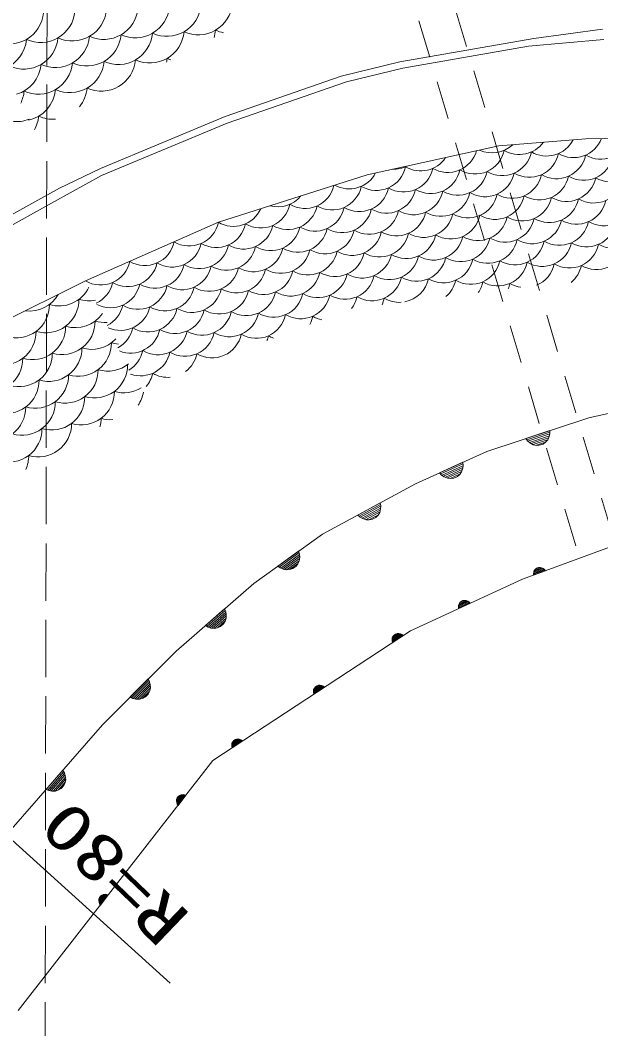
# Model space of a CAD drawing. Units: millimetres, scale not verified. Extents: x 83137 to 723137, y -7377 to 352623.
# Drawn here: x 199485 to 222273, y 226104 to 265681 of the extents above; entities that cross this region are included whole.
import ezdxf
from ezdxf.enums import TextEntityAlignment as Align

# ---------------------------------------------------------------- set-up
doc = ezdxf.new("R2010")
doc.units = ezdxf.units.MM
doc.header["$LTSCALE"] = 1000
for name, pattern in [('USER1', [7.000001, 5.508197, -0.688525, 0.114754, -0.688525]), ('USER2', [2.5, 1.5, -1]), ('USER3', [3, 2.25, -0.75])]:
    doc.linetypes.add(name, pattern=pattern)
for name, color, linetype, lineweight in [('S-BGD', 1, 'Continuous', 13), ('S-BGD-HTXT', 6, 'Continuous', 13), ('S-BMK', 3, 'USER1', 13)]:
    doc.layers.add(name, color=color, linetype=linetype, lineweight=lineweight)
doc.styles.add('ＭＳ ゴシック', font='')
doc.styles.get('ＭＳ ゴシック').set_extended_font_data('MS Gothic')

msp = doc.modelspace()

# ---------------------------------------------------------------- linework, layer by layer
at = {"layer": 'S-BGD', "linetype": 'USER2'}
for p, q in [((209422, 290045), (222884, 244953)), ((207985, 289616), (221447, 244524))]:
    msp.add_line(p, q, dxfattribs=at)
at = {"layer": 'S-BGD'}
for p, q in [((219649, 264968), (222344, 265330)), ((214383, 264046), (219649, 264968)), ((219437, 264663), (222389, 264928)), ((214507, 263800), (219437, 264663)), ((212079, 263487), (214383, 264046)), ((212297, 263263), (214507, 263800)), ((207536, 261907), (212079, 263487)), ((207612, 261634), (212297, 263263)), ((202632, 259866), (207536, 261907)), ((202679, 259581), (207612, 261634)), ((218274, 260747), (221681, 261031)), ((221681, 261031), (227780, 261121)), ((213100, 259612), (218274, 260747)), ((201024, 259090), (202632, 259866)), ((200839, 258564), (202679, 259581)), ((207264, 257750), (213100, 259612)), ((197864, 257346), (201024, 259090)), ((197714, 256839), (200839, 258564)), ((202049, 255449), (207264, 257750)), ((198627, 253753), (202049, 255449)), ((221807, 250083), (225767, 250946)), ((217796, 248763), (221807, 250083)), ((219326, 249266), (220276, 249579)), ((220272, 249512), (219370, 249215)), ((219413, 249163), (220268, 249445)), ((220252, 249373), (219470, 249116)), ((220250, 249347), (220192, 249212)), ((220274, 249457), (220250, 249347)), ((220276, 249579), (220274, 249457)), ((219398, 249169), (219326, 249266)), ((219485, 249095), (219398, 249169)), ((219612, 249021), (219485, 249095)), ((219533, 249071), (220224, 249298)), ((220186, 249220), (219612, 249031)), ((219736, 248998), (219612, 249021)), ((219859, 248999), (219736, 248998)), ((219743, 249009), (220097, 249125)), ((220006, 249048), (219859, 248999)), ((220106, 249120), (220006, 249048)), ((220192, 249212), (220106, 249120)), ((215004, 247493), (217796, 248763)), ((215945, 247921), (216855, 248335)), ((216858, 248268), (215993, 247875)), ((216042, 247828), (216861, 248200)), ((216866, 248214), (216854, 248101)), ((216855, 248335), (216866, 248214)), ((216026, 247832), (215945, 247921)), ((216121, 247768), (216026, 247832)), ((216853, 248128), (216104, 247788)), ((216256, 247708), (216121, 247768)), ((216171, 247749), (216833, 248050)), ((216805, 247969), (216254, 247718)), ((216387, 247710), (216726, 247864)), ((216644, 247778), (216503, 247714)), ((216736, 247860), (216644, 247778)), ((216811, 247961), (216736, 247860)), ((216854, 248101), (216811, 247961)), ((211348, 245513), (215004, 247493)), ((216381, 247699), (216256, 247708)), ((216503, 247714), (216381, 247699)), ((212736, 246265), (213616, 246742)), ((213624, 246675), (212788, 246222)), ((212840, 246179), (213631, 246608)), ((213616, 246742), (213635, 246621)), ((213635, 246621), (213631, 246508)), ((212824, 246182), (212736, 246265)), ((212923, 246125), (212824, 246182)), ((213628, 246535), (212905, 246143)), ((212974, 246110), (213614, 246456)), ((213591, 246373), (213059, 246085)), ((213192, 246086), (213520, 246263)), ((213444, 246171), (213308, 246097)), ((213530, 246260), (213444, 246171)), ((213598, 246365), (213530, 246260)), ((213631, 246508), (213598, 246365)), ((225834, 246194), (219200, 243750)), ((213062, 246075), (212923, 246125)), ((213187, 246074), (213062, 246075)), ((213308, 246097), (213187, 246074)), ((208658, 243584), (211348, 245513)), ((209597, 244258), (210409, 244840)), ((210426, 244775), (209654, 244221)), ((209710, 244185), (210442, 244709)), ((210448, 244637), (209779, 244158)), ((210409, 244840), (210444, 244723)), ((210454, 244611), (210439, 244464)), ((210444, 244723), (210454, 244611)), ((209694, 244186), (209597, 244258)), ((209800, 244142), (209694, 244186)), ((209852, 244133), (210443, 244557)), ((210431, 244471), (209939, 244119)), ((210071, 244136), (210374, 244353)), ((210311, 244253), (210185, 244162)), ((210384, 244352), (210311, 244253)), ((210439, 244464), (210384, 244352)), ((219666, 244088), (219950, 244193)), ((219884, 244202), (219709, 244138)), ((219753, 244178), (219826, 244205)), ((219826, 244205), (219887, 244207)), ((219887, 244207), (219949, 244198)), ((219949, 244198), (220014, 244163)), ((209943, 244109), (209800, 244142)), ((210068, 244124), (209943, 244109)), ((210185, 244162), (210068, 244124)), ((219626, 243969), (219637, 244024)), ((219628, 243908), (219626, 243969)), ((219628, 243941), (220074, 244106)), ((220097, 244081), (219628, 243908)), ((220052, 244131), (219629, 243975)), ((219636, 244011), (220022, 244153)), ((219637, 244024), (219663, 244093)), ((219990, 244174), (219649, 244049)), ((219663, 244093), (219704, 244140)), ((219704, 244140), (219753, 244178)), ((220014, 244163), (220059, 244128)), ((220059, 244128), (220097, 244081)), ((205604, 240926), (208658, 243584)), ((219200, 243750), (214801, 241725)), ((216681, 242654), (216686, 242710)), ((216687, 242593), (216681, 242654)), ((217092, 242849), (216683, 242660)), ((216685, 242627), (217116, 242825)), ((216686, 242710), (216708, 242780)), ((216687, 242697), (217061, 242869)), ((217141, 242802), (216687, 242593)), ((217027, 242888), (216697, 242735)), ((216708, 242780), (216745, 242831)), ((216711, 242776), (216986, 242903)), ((216745, 242831), (216791, 242872)), ((216919, 242907), (216750, 242829)), ((216791, 242872), (216861, 242905)), ((216861, 242905), (216922, 242912)), ((216922, 242912), (216985, 242908)), ((216985, 242908), (217052, 242878)), ((217052, 242878), (217100, 242847)), ((217100, 242847), (217141, 242802)), ((206754, 241927), (207508, 242583)), ((207530, 242520), (206813, 241896)), ((206873, 241865), (207552, 242456)), ((207565, 242384), (206945, 241844)), ((207020, 241827), (207568, 242304)), ((207564, 242218), (207108, 241821)), ((207508, 242583), (207553, 242470)), ((207572, 242212), (207529, 242094)), ((207553, 242470), (207574, 242359)), ((207574, 242359), (207572, 242212)), ((206857, 241864), (206754, 241927)), ((206967, 241830), (206857, 241864)), ((207112, 241811), (206967, 241830)), ((207235, 241838), (207112, 241811)), ((207348, 241887), (207235, 241838)), ((207237, 241851), (207518, 242095)), ((207465, 241989), (207348, 241887)), ((207529, 242094), (207465, 241989)), ((214801, 241725), (207050, 236628)), ((214078, 241377), (214088, 241449)), ((214080, 241363), (214424, 241589)), ((214458, 241574), (214082, 241327)), ((214388, 241603), (214084, 241403)), ((214088, 241449), (214118, 241505)), ((214089, 241294), (214485, 241555)), ((214092, 241446), (214345, 241612)), ((214513, 241536), (214095, 241261)), ((214118, 241505), (214156, 241553)), ((214278, 241606), (214123, 241504)), ((214156, 241553), (214221, 241595)), ((214221, 241595), (214281, 241612)), ((214281, 241612), (214343, 241617)), ((214343, 241617), (214414, 241598)), ((214414, 241598), (214466, 241574)), ((214466, 241574), (214513, 241536)), ((214080, 241320), (214078, 241377)), ((214095, 241261), (214080, 241320)), ((202710, 238032), (205604, 240926)), ((203803, 239125), (204510, 239832)), ((204510, 239832), (204563, 239723)), ((204537, 239770), (203865, 239099)), ((203927, 239072), (204563, 239708)), ((204581, 239638), (203999, 239056)), ((204075, 239044), (204590, 239558)), ((204592, 239472), (204164, 239044)), ((204563, 239723), (204592, 239613)), ((204600, 239466), (204565, 239346)), ((204592, 239613), (204600, 239466)), ((210995, 239334), (211339, 239560)), ((211373, 239545), (210997, 239298)), ((211303, 239574), (210999, 239374)), ((211003, 239265), (211400, 239526)), ((211003, 239420), (211032, 239476)), ((211007, 239417), (211259, 239583)), ((211428, 239507), (211010, 239232)), ((211032, 239476), (211071, 239524)), ((211193, 239577), (211038, 239475)), ((211071, 239524), (211136, 239566)), ((211136, 239566), (211195, 239583)), ((211195, 239583), (211258, 239588)), ((211258, 239588), (211329, 239569)), ((211329, 239569), (211381, 239545)), ((211381, 239545), (211428, 239507)), ((203911, 239070), (203803, 239125)), ((204022, 239044), (203911, 239070)), ((204169, 239035), (204022, 239044)), ((204289, 239070), (204169, 239035)), ((204399, 239127), (204289, 239070)), ((204291, 239083), (204554, 239346)), ((204508, 239236), (204399, 239127)), ((204565, 239346), (204508, 239236)), ((210992, 239348), (211003, 239420)), ((210995, 239291), (210992, 239348)), ((211010, 239232), (210995, 239291)), ((198953, 233717), (202710, 238032)), ((208098, 237467), (207794, 237267)), ((207802, 237309), (208055, 237476)), ((207989, 237469), (207833, 237367)), ((207867, 237416), (207931, 237459)), ((207931, 237459), (207991, 237475)), ((207991, 237475), (208053, 237480)), ((208053, 237480), (208124, 237461)), ((208124, 237461), (208176, 237437)), ((207788, 237240), (207798, 237313)), ((207791, 237184), (207788, 237240)), ((207791, 237227), (208134, 237453)), ((207806, 237125), (207791, 237184)), ((208168, 237438), (207792, 237191)), ((207798, 237313), (207828, 237368)), ((207799, 237158), (208196, 237419)), ((208223, 237399), (207806, 237125)), ((207828, 237368), (207867, 237416)), ((208176, 237437), (208223, 237399)), ((207050, 236628), (199404, 226823)), ((200503, 235497), (201160, 236251)), ((201190, 236191), (200567, 235475)), ((200630, 235453), (201221, 236131)), ((201244, 236062), (200704, 235442)), ((200780, 235435), (201258, 235983)), ((201266, 235897), (200868, 235441)), ((201160, 236251), (201220, 236146)), ((201220, 236146), (201256, 236038)), ((201275, 235892), (201248, 235770)), ((201256, 236038), (201275, 235892)), ((200614, 235450), (200503, 235497)), ((201097, 235540), (200992, 235476)), ((200993, 235488), (201237, 235769)), ((201199, 235657), (201097, 235540)), ((201248, 235770), (201199, 235657)), ((200727, 235431), (200614, 235450)), ((200874, 235432), (200727, 235431)), ((200992, 235476), (200874, 235432)), ((205615, 235050), (205625, 235111)), ((205620, 235047), (205806, 235286)), ((205625, 235111), (205646, 235169)), ((205849, 235291), (205626, 235005)), ((205745, 235259), (205630, 235112)), ((205635, 234966), (205888, 235290)), ((205646, 235169), (205694, 235230)), ((205925, 235286), (205648, 234932)), ((205665, 234903), (205957, 235277)), ((205990, 235268), (205682, 234873)), ((205694, 235230), (205745, 235265)), ((205745, 235265), (205802, 235290)), ((205802, 235290), (205876, 235295)), ((205876, 235295), (205933, 235288)), ((205933, 235288), (205990, 235268)), ((205628, 234977), (205615, 235050)), ((205649, 234925), (205628, 234977)), ((205682, 234873), (205649, 234925)), ((202566, 231139), (202576, 231201)), ((202579, 231067), (202566, 231139)), ((202571, 231137), (202757, 231376)), ((202576, 231201), (202597, 231259)), ((202801, 231381), (202577, 231094)), ((202696, 231349), (202581, 231202)), ((202586, 231055), (202839, 231380)), ((202597, 231259), (202645, 231320)), ((202876, 231376), (202599, 231021)), ((202616, 230992), (202908, 231367)), ((202941, 231358), (202633, 230963)), ((202645, 231320), (202696, 231355)), ((202696, 231355), (202754, 231380)), ((202754, 231380), (202827, 231385)), ((202827, 231385), (202884, 231378)), ((202884, 231378), (202941, 231358)), ((202600, 231014), (202579, 231067)), ((202633, 230963), (202600, 231014))]:
    msp.add_line(p, q, dxfattribs=at)
for centre, radius, start, end in [((235670, 200835), 84050, 75.07462, 137.65375), ((236422, 197908), 79676, 75.97504, 136.76852), ((199057, 266092), 1347, 245.4307, 354.8508), ((200293, 266152), 1347, 245.4307, 354.8508), ((201530, 266212), 1347, 245.4307, 354.8508), ((202767, 266272), 1347, 245.4307, 354.8508), ((204003, 266332), 1347, 245.4307, 354.8508), ((205240, 266393), 1347, 245.4307, 354.8508), ((206476, 266453), 1347, 245.4307, 354.8508), ((203338, 265288), 1347, 245.4307, 354.8508), ((204574, 265348), 1347, 245.4307, 354.8508), ((205811, 265409), 1347, 342.1252, 354.8508), ((207713, 266513), 1347, 245.4307, 259.5562), ((198392, 265048), 1347, 290.9989, 354.8508), ((199628, 265108), 1347, 245.4307, 354.8508), ((200865, 265168), 1347, 245.4307, 354.8508), ((202101, 265228), 1347, 245.4307, 354.8508), ((200199, 264124), 1347, 245.4307, 354.8508), ((201436, 264184), 1347, 245.4307, 354.8508), ((202673, 264244), 1347, 245.4307, 354.8508), ((203909, 264304), 1347, 348.5861, 354.8508), ((205811, 265409), 1347, 245.4307, 252.2595), ((198963, 264064), 1347, 286.4068, 354.8508), ((198298, 263020), 1347, 333.6334, 354.8508), ((199534, 263080), 1347, 281.76, 354.8508), ((200771, 263140), 1347, 320.3046, 354.8508), ((199373, 262884), 1180, 259.3689, 293.2596), ((198869, 262036), 1347, 330.4964, 354.8508), ((200771, 263140), 1347, 245.4307, 274.0801), ((219073, 261581), 1171, 239.5592, 324.0154), ((220139, 261519), 1171, 239.5592, 333.1241), ((221205, 261457), 1171, 239.5592, 339.1388), ((222270, 261396), 1171, 239.5592, 343.1636), ((216269, 260876), 1171, 239.5592, 344.0824), ((217335, 260814), 1171, 239.5592, 348.0574), ((218008, 261643), 1171, 245.0977, 313.4205), ((218401, 260752), 1171, 239.5592, 348.0574), ((219466, 260690), 1171, 239.5592, 348.0574), ((215204, 260937), 1171, 239.5592, 326.2631), ((220532, 260629), 1171, 239.5592, 348.0574), ((221598, 260567), 1171, 239.5592, 348.0574), ((222663, 260505), 1171, 239.5592, 348.0574), ((212400, 260232), 1171, 241.0566, 332.1492), ((213465, 260170), 1171, 239.5592, 348.0574), ((214531, 260108), 1171, 239.5592, 348.0574), ((214138, 260999), 1171, 267.7257, 297.0358), ((215597, 260047), 1171, 239.5592, 348.0574), ((216662, 259985), 1171, 239.5592, 348.0574), ((217728, 259923), 1171, 239.5592, 348.0574), ((218794, 259861), 1171, 239.5592, 348.0574), ((219859, 259800), 1171, 239.5592, 348.0574), ((220925, 259738), 1171, 239.5592, 348.0574), ((221991, 259676), 1171, 239.5592, 348.0574), ((210661, 259465), 1171, 239.5592, 346.7816), ((211727, 259403), 1171, 239.5592, 348.0574), ((212793, 259341), 1171, 239.5592, 348.0574), ((213858, 259280), 1171, 239.5592, 348.0574), ((214924, 259218), 1171, 239.5592, 348.0574), ((215990, 259156), 1171, 239.5592, 348.0574), ((217055, 259094), 1171, 239.5592, 348.0574), ((208923, 258698), 1171, 239.5592, 348.0574), ((209596, 259527), 1171, 254.8806, 320.4963), ((218121, 259033), 1171, 239.5592, 348.0574), ((219187, 258971), 1171, 239.5592, 348.0574), ((220252, 258909), 1171, 239.5592, 348.0574), ((221318, 258847), 1171, 239.5592, 348.0574), ((222383, 258786), 1171, 239.5592, 348.0574), ((207857, 258760), 1171, 239.5592, 335.8177), ((209989, 258636), 1171, 239.5592, 348.0574), ((211054, 258574), 1171, 239.5592, 348.0574), ((212120, 258513), 1171, 239.5592, 348.0574), ((213186, 258451), 1171, 239.5592, 348.0574), ((214251, 258389), 1171, 239.5592, 348.0574), ((215317, 258327), 1171, 239.5592, 348.0574), ((206119, 257993), 1171, 239.5592, 348.0574), ((207185, 257931), 1171, 239.5592, 348.0574), ((216382, 258266), 1171, 239.5592, 348.0574), ((217448, 258204), 1171, 239.5592, 348.0574), ((218514, 258142), 1171, 239.5592, 348.0574), ((219579, 258080), 1171, 239.5592, 348.0574), ((220645, 258019), 1171, 239.5592, 348.0574), ((221711, 257957), 1171, 239.5592, 348.0574), ((222776, 257895), 1171, 239.5592, 348.0574), ((208250, 257869), 1171, 239.5592, 348.0574), ((209316, 257807), 1171, 239.5592, 348.0574), ((210381, 257746), 1171, 239.5592, 348.0574), ((211447, 257684), 1171, 239.5592, 348.0574), ((212513, 257622), 1171, 239.5592, 348.0574), ((213578, 257560), 1171, 239.5592, 348.0574), ((214644, 257499), 1171, 239.5592, 348.0574), ((204380, 257226), 1171, 239.5592, 348.0574), ((205446, 257164), 1171, 239.5592, 348.0574), ((206512, 257102), 1171, 239.5592, 348.0574), ((215710, 257437), 1171, 239.5592, 348.0574), ((216775, 257375), 1171, 239.5592, 348.0574), ((217841, 257313), 1171, 239.5592, 348.0574), ((218907, 257252), 1171, 239.5592, 348.0574), ((219972, 257190), 1171, 239.5592, 348.0574), ((221038, 257128), 1171, 239.5592, 348.0574), ((207577, 257040), 1171, 239.5592, 348.0574), ((208643, 256979), 1171, 239.5592, 348.0574), ((209709, 256917), 1171, 239.5592, 348.0574), ((210774, 256855), 1171, 239.5592, 348.0574), ((211840, 256793), 1171, 239.5592, 348.0574), ((212906, 256732), 1171, 239.5592, 348.0574), ((222104, 257066), 1171, 239.5592, 348.0574), ((202642, 256459), 1171, 239.5592, 348.0574), ((203708, 256397), 1171, 239.5592, 348.0574), ((204773, 256335), 1171, 239.5592, 348.0574), ((213971, 256670), 1171, 239.5592, 348.0574), ((215037, 256608), 1171, 239.5592, 348.0574), ((216103, 256546), 1171, 239.5592, 348.0574), ((217168, 256485), 1171, 239.5592, 348.0574), ((218234, 256423), 1171, 239.5592, 348.0574), ((219300, 256361), 1171, 292.4863, 348.0574), ((205839, 256273), 1171, 239.5592, 348.0574), ((206905, 256212), 1171, 239.5592, 348.0574), ((207970, 256150), 1171, 239.5592, 348.0574), ((209036, 256088), 1171, 239.5592, 348.0574), ((210102, 256026), 1171, 239.5592, 348.0574), ((211167, 255965), 1171, 239.5592, 348.0574), ((220365, 256299), 1171, 309.1102, 348.0574), ((201969, 255630), 1171, 295.5192, 348.0574), ((203035, 255568), 1171, 242.5285, 348.0574), ((212233, 255903), 1171, 239.5592, 348.0574), ((213299, 255841), 1171, 239.5592, 348.0574), ((214364, 255779), 1171, 280.9407, 348.0574), ((215430, 255718), 1171, 310.8853, 348.0574), ((216496, 255656), 1171, 325.4268, 348.0574), ((217561, 255594), 1171, 337.1843, 348.0574), ((219300, 256361), 1171, 239.5592, 261.8597), ((199851, 255567), 1302, 262.5626, 330.188), ((201011, 255770), 1302, 253.0481, 333.9518), ((204101, 255506), 1171, 239.5592, 348.0574), ((205166, 255445), 1171, 239.5592, 348.0574), ((206232, 255383), 1171, 239.5592, 348.0574), ((207298, 255321), 1171, 239.5592, 348.0574), ((208363, 255259), 1171, 239.5592, 348.0574), ((209429, 255198), 1171, 239.5592, 348.0574), ((210495, 255136), 1171, 239.5592, 348.0574), ((199330, 254512), 1302, 253.0481, 0.5625), ((200489, 254715), 1302, 253.0481, 0.5625), ((202170, 255972), 1302, 253.0481, 281.9761), ((202362, 254739), 1171, 297.2298, 348.0574), ((211560, 255074), 1171, 322.8122, 348.0574), ((212626, 255012), 1171, 334.9531, 348.0574), ((214364, 255779), 1171, 239.5592, 273.4053), ((201648, 254918), 1302, 253.0481, 325.0419), ((203428, 254678), 1171, 245.3039, 348.0574), ((204494, 254616), 1171, 239.5592, 348.0574), ((205559, 254554), 1171, 239.5592, 348.0574), ((206625, 254492), 1171, 239.5592, 348.0574), ((207691, 254431), 1171, 239.5592, 348.0574), ((208756, 254369), 1171, 239.5592, 348.0574), ((201126, 253863), 1302, 253.0481, 0.5625), ((202807, 255120), 1302, 253.0481, 273.9559), ((209822, 254307), 1171, 331.2009, 348.0574), ((211560, 255074), 1171, 239.5592, 258.6788), ((198808, 253457), 1302, 253.0481, 0.5625), ((199967, 253660), 1302, 253.0481, 0.5625), ((202755, 253849), 1171, 298.9416, 348.0574), ((203821, 253787), 1171, 247.9246, 348.0574), ((204887, 253725), 1171, 239.5592, 348.0574), ((205952, 253664), 1171, 239.5592, 348.0574), ((207018, 253602), 1171, 239.5592, 348.0574), ((208083, 253540), 1171, 338.299, 348.0574), ((209822, 254307), 1171, 239.5592, 250.3436), ((201764, 253011), 1302, 253.0481, 0.5625), ((202286, 254066), 1302, 253.0481, 316.8074), ((203445, 254268), 1302, 253.0481, 265.408), ((199445, 252605), 1302, 253.0481, 0.5625), ((200605, 252808), 1302, 253.0481, 0.5625), ((203148, 252958), 1171, 300.6562, 348.0574), ((204214, 252897), 1171, 250.4186, 348.0574), ((205279, 252835), 1171, 306.7336, 348.0574), ((198286, 252402), 1302, 253.0481, 0.5625), ((202401, 252159), 1302, 253.0481, 0.5625), ((202923, 253213), 1302, 253.0481, 308.9706), ((200083, 251753), 1302, 253.0481, 0.5625), ((201242, 251956), 1302, 253.0481, 0.5625), ((203541, 252068), 1171, 319.6705, 348.0574), ((205279, 252835), 1171, 239.5592, 274.8109), ((198924, 251550), 1302, 253.0481, 0.5625), ((200720, 250901), 1302, 253.0481, 0.5625), ((201880, 251104), 1302, 253.0481, 0.5625), ((203561, 252361), 1302, 253.0481, 301.3465), ((203039, 251306), 1302, 325.7485, 350.3408), ((199561, 250698), 1302, 253.0481, 0.5625), ((198402, 250495), 1302, 253.0481, 0.5625), ((200199, 249846), 1302, 253.0481, 0.5625), ((201358, 250049), 1302, 345.3218, 0.5625), ((203039, 251306), 1302, 253.0481, 273.6939), ((199039, 249643), 1302, 253.0481, 0.5625), ((198518, 248588), 1302, 335.9239, 0.5625)]:
    msp.add_arc(centre, radius, start, end, dxfattribs=at)
at = {"layer": 'S-BGD-HTXT', "linetype": 'USER3'}
msp.add_line((200572, 284152), (200452, 218699), dxfattribs=at)
at = {"layer": 'S-BGD-HTXT'}
msp.add_line((175711, 254682), (205378, 227899), dxfattribs=at)
at = {"layer": 'S-BMK'}
msp.add_arc((235802, 200089), 81182, 75.19744, 137.74298, dxfattribs=at)

# ---------------------------------------------------------------- texts
at = {"layer": 'S-BGD-HTXT', "style": 'ＭＳ ゴシック', "width": 1.35}
msp.add_text('R=80', height=1833, rotation=136.2, dxfattribs=at).set_placement((206628, 230930), align=Align.BOTTOM_LEFT)

doc.saveas('drawing.dxf')
